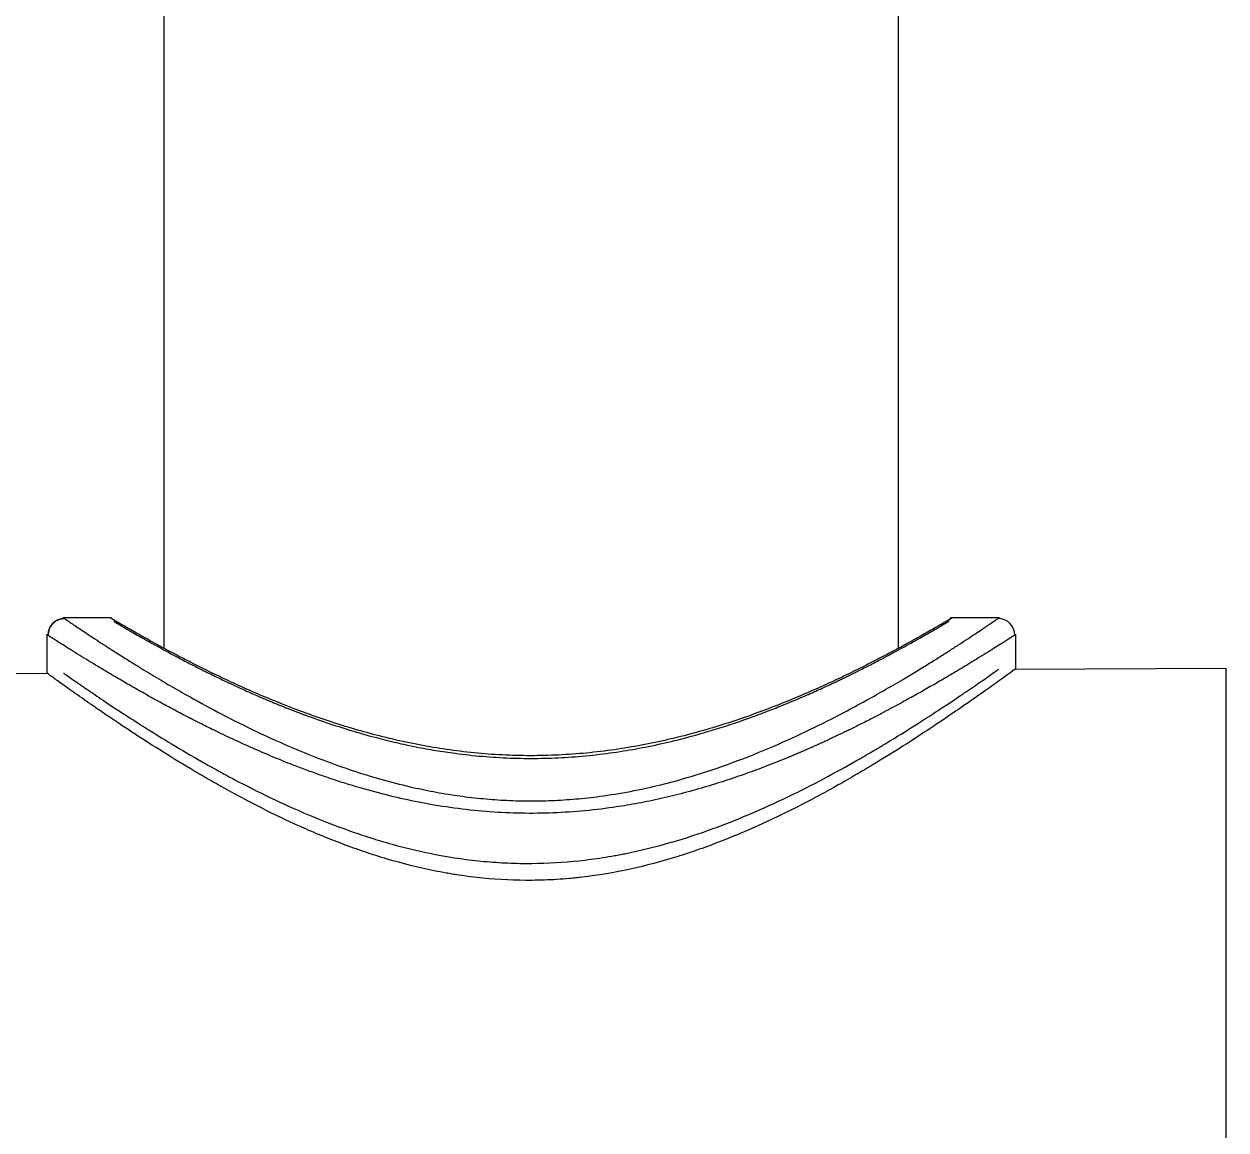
# Model space of a CAD drawing. Header units: millimetres. Extents: x 2433 to 4809, y -10272 to -6912.
# Drawn here: x 3169.6 to 3205.59, y -8574.35 to -8541.25 of the extents above; entities that cross this region are included whole.
import ezdxf

# ---------------------------------------------------------------- set-up
doc = ezdxf.new("R2010")
doc.units = ezdxf.units.MM
doc.layers.add('DIM', color=3, linetype='Continuous', lineweight=13)
doc.styles.add('ARIAL', font='arial.ttf')
doc.dimstyles.get("Standard").update_dxf_attribs({"dimtxt": 15, "dimasz": 15, "dimexe": 0.18, "dimexo": 0.0625, "dimgap": 4, "dimtad": 0, "dimtih": 1, "dimtoh": 1, "dimdec": 1, "dimdsep": 46, "dimtxsty": 'ARIAL', "dimcen": 0, "dimclrd": 3, "dimclre": 3, "dimclrt": 3, "dimadec": 0, "dimazin": 0, "dimtfac": 1, "dimtdec": 1, "dimtofl": 0, "dimtmove": 0, "dimatfit": 3, "dimfxl": 1, "dimtolj": 1, "dimtzin": 0, "dimarcsym": 0})

# ---------------------------------------------------------------- blocks, each defined once
blk = doc.blocks.new('*D46')
at = {"layer": 'Defpoints', "color": 0, "transparency": 16777216}
for p in [(3184.787, -7905.985), (3696.954, -9950.155), (3696.954, -9950.155)]:
    blk.add_point(p, dxfattribs=at)
at = {"layer": 'DIM', "color": 3, "lineweight": -2, "transparency": 16777216}
for p, q in [((3184.85, -7905.985), (3697.134, -7905.985)), ((3696.954, -7923.985), (3696.954, -8911.271)), ((3696.954, -9932.155), (3696.954, -8944.87)), ((3697.016, -9950.155), (3697.134, -9950.155))]:
    blk.add_line(p, q, dxfattribs=at)
at = {"layer": 'DIM', "color": 3, "transparency": 16777216}
for points in [[(3693.954, -7923.985), (3699.954, -7923.985), (3696.954, -7905.985)], [(3693.954, -9932.155), (3699.954, -9932.155), (3696.954, -9950.155)]]:
    blk.add_solid(points, dxfattribs=at)
at = {"layer": 'DIM', "color": 3, "transparency": 16777216, "insert": (3696.954, -8928.07), "char_height": 18, "attachment_point": 5, "style": 'ARIAL'}
blk.add_mtext('\\A1;(2280)', dxfattribs=at)

msp = doc.modelspace()

# ---------------------------------------------------------------- linework, layer by layer
at = {"linetype": 'Continuous', "lineweight": 18}
for p, q in [((3173.787, -8025.981), (3173.787, -8559.916)), ((3195.787, -8559.916), (3195.787, -8421.161)), ((3172.219, -8559.024), (3170.767, -8559.024)), ((3198.811, -8559.024), (3197.354, -8559.024)), ((3170.287, -8559.524), (3170.287, -8560.676)), ((3199.287, -8559.524), (3199.287, -8560.548)), ((3166.787, -8560.695), (3170.292, -8560.679)), ((3199.283, -8560.552), (3205.587, -8560.524)), ((3205.587, -8560.524), (3205.587, -8600.524))]:
    msp.add_line(p, q, dxfattribs=at)
for centre, major_axis, ratio, start_param, end_param in [((3197.381, -8559.128), (0.0507, -0.0862), 0.999321, 2.975535, 3.247018), ((3170.81, -8559.54), (0.277, 0.416), 0.99765, 0.58867, 2.157296), ((3197.381, -8559.128), (0.0507, -0.0862), 0.999321, 3.293819, 3.641049), ((3198.765, -8559.539), (0.277, -0.416), 0.997724, 0.98425, 2.552943)]:
    msp.add_ellipse(centre, major_axis=major_axis, ratio=ratio, start_param=start_param, end_param=end_param, dxfattribs=at)
for points, knots in [([(3170.787, -8559.024), (3170.787, -8559.024), (3170.787, -8559.024), (3170.788, -8559.024), (3170.788, -8559.025), (3170.789, -8559.025), (3170.79, -8559.026), (3170.791, -8559.027), (3170.792, -8559.028), (3170.794, -8559.029), (3170.795, -8559.03), (3170.797, -8559.031), (3170.8, -8559.033), (3170.802, -8559.034), (3170.805, -8559.036), (3170.807, -8559.038), (3170.811, -8559.04), (3170.814, -8559.042), (3170.817, -8559.045), (3170.82, -8559.046), (3170.821, -8559.047)], [0, 0, 0, 0, 0.032688, 0.089949, 0.147207, 0.204464, 0.26172, 0.318975, 0.376231, 0.433489, 0.490749, 0.548012, 0.60528, 0.662552, 0.71983, 0.777115, 0.834407, 0.891708, 0.949018, 1, 1, 1, 1]), ([(3172.193, -8559.027), (3172.193, -8559.027), (3172.192, -8559.027), (3172.191, -8559.026), (3172.19, -8559.026), (3172.189, -8559.025), (3172.188, -8559.025), (3172.188, -8559.024), (3172.187, -8559.024), (3172.187, -8559.024), (3172.188, -8559.024), (3172.188, -8559.025), (3172.188, -8559.025), (3172.189, -8559.025), (3172.19, -8559.026), (3172.191, -8559.026), (3172.192, -8559.027), (3172.193, -8559.028), (3172.193, -8559.027)], [0, 0, 0, 0, 0.0633, 0.126584, 0.189853, 0.25311, 0.316353, 0.379585, 0.442806, 0.506017, 0.569219, 0.632412, 0.695599, 0.758779, 0.821953, 0.885123, 0.948289, 1, 1, 1, 1]), ([(3197.387, -8559.024), (3197.387, -8559.024), (3197.387, -8559.024), (3197.387, -8559.024), (3197.387, -8559.025), (3197.386, -8559.025), (3197.386, -8559.025), (3197.385, -8559.026), (3197.384, -8559.027), (3197.382, -8559.027), (3197.381, -8559.028), (3197.379, -8559.029), (3197.377, -8559.03), (3197.375, -8559.032), (3197.373, -8559.033), (3197.371, -8559.034), (3197.368, -8559.036), (3197.366, -8559.037), (3197.363, -8559.039), (3197.36, -8559.041), (3197.356, -8559.043), (3197.353, -8559.045), (3197.349, -8559.047), (3197.345, -8559.049), (3197.341, -8559.052), (3197.337, -8559.054), (3197.333, -8559.057), (3197.328, -8559.059), (3197.324, -8559.062), (3197.319, -8559.065), (3197.314, -8559.068), (3197.308, -8559.071), (3197.303, -8559.074), (3197.297, -8559.077), (3197.292, -8559.081), (3197.286, -8559.084), (3197.28, -8559.088), (3197.273, -8559.092), (3197.267, -8559.096), (3197.26, -8559.1), (3197.253, -8559.104), (3197.246, -8559.108), (3197.239, -8559.112), (3197.231, -8559.116), (3197.224, -8559.121), (3197.216, -8559.125), (3197.176, -8559.149), (3197.092, -8559.198), (3196.941, -8559.286), (3196.76, -8559.39), (3196.55, -8559.509), (3196.313, -8559.642), (3196.05, -8559.787), (3195.761, -8559.945), (3195.411, -8560.131), (3194.993, -8560.348), (3194.496, -8560.598), (3193.96, -8560.856), (3193.387, -8561.12), (3192.78, -8561.384), (3192.139, -8561.645), (3191.468, -8561.899), (3190.769, -8562.141), (3190.039, -8562.368), (3189.28, -8562.575), (3188.495, -8562.757), (3187.69, -8562.909), (3186.868, -8563.027), (3186.031, -8563.108), (3185.189, -8563.148), (3184.343, -8563.147), (3183.497, -8563.105), (3182.662, -8563.022), (3181.84, -8562.902), (3181.033, -8562.747), (3180.248, -8562.563), (3179.489, -8562.354), (3178.757, -8562.125), (3178.054, -8561.88), (3177.383, -8561.624), (3176.747, -8561.363), (3176.141, -8561.098), (3175.571, -8560.835), (3175.038, -8560.578), (3174.586, -8560.35), (3174.204, -8560.152), (3173.885, -8559.983), (3173.592, -8559.824), (3173.323, -8559.676), (3173.079, -8559.54), (3172.862, -8559.416), (3172.674, -8559.309), (3172.56, -8559.243), (3172.497, -8559.206), (3172.475, -8559.193), (3172.453, -8559.18), (3172.431, -8559.168), (3172.411, -8559.156), (3172.392, -8559.145), (3172.373, -8559.134), (3172.356, -8559.123), (3172.339, -8559.114), (3172.323, -8559.104), (3172.308, -8559.095), (3172.294, -8559.087), (3172.281, -8559.079), (3172.268, -8559.072), (3172.257, -8559.065), (3172.246, -8559.059), (3172.236, -8559.053), (3172.227, -8559.048), (3172.22, -8559.043), (3172.212, -8559.039), (3172.206, -8559.035), (3172.201, -8559.032), (3172.196, -8559.03), (3172.194, -8559.028), (3172.193, -8559.028)], [0, 0, 0, 0, 0.000655, 0.001844, 0.003032, 0.004221, 0.005409, 0.006598, 0.007786, 0.008974, 0.010162, 0.01135, 0.012538, 0.013726, 0.014914, 0.016102, 0.017291, 0.018479, 0.019667, 0.020856, 0.022045, 0.023233, 0.024422, 0.025611, 0.026801, 0.02799, 0.02918, 0.03037, 0.03156, 0.032751, 0.033942, 0.035133, 0.036324, 0.037516, 0.038708, 0.039901, 0.041094, 0.042287, 0.043481, 0.044676, 0.04587, 0.047066, 0.048261, 0.049458, 0.050654, 0.051852, 0.05305, 0.068751, 0.084494, 0.100316, 0.116252, 0.131893, 0.147586, 0.163361, 0.179251, 0.200266, 0.221301, 0.242423, 0.263609, 0.284646, 0.305603, 0.326819, 0.347716, 0.368377, 0.389799, 0.41083, 0.431582, 0.452813, 0.47379, 0.494653, 0.515605, 0.536587, 0.557746, 0.578554, 0.599616, 0.621052, 0.641841, 0.662902, 0.684326, 0.705186, 0.726181, 0.747383, 0.768482, 0.78954, 0.810626, 0.826447, 0.842166, 0.857813, 0.873419, 0.889379, 0.905219, 0.920973, 0.936676, 0.939336, 0.941993, 0.944647, 0.947298, 0.949947, 0.952593, 0.955236, 0.957878, 0.960518, 0.963155, 0.965792, 0.968426, 0.97106, 0.973693, 0.976324, 0.978955, 0.981586, 0.984216, 0.986846, 0.989476, 0.992106, 0.994737, 0.997368, 1, 1, 1, 1]), ([(3198.788, -8559.024), (3198.788, -8559.024), (3198.787, -8559.024), (3198.787, -8559.025), (3198.787, -8559.025), (3198.786, -8559.025), (3198.785, -8559.026), (3198.784, -8559.027), (3198.782, -8559.028), (3198.781, -8559.029), (3198.779, -8559.03), (3198.777, -8559.032), (3198.775, -8559.033), (3198.772, -8559.035), (3198.77, -8559.037), (3198.767, -8559.039), (3198.764, -8559.041), (3198.76, -8559.043), (3198.757, -8559.045), (3198.754, -8559.047), (3198.753, -8559.048)], [0, 0, 0, 0, 0.047895, 0.104297, 0.160697, 0.217094, 0.273491, 0.329888, 0.386285, 0.442684, 0.499086, 0.555491, 0.6119, 0.668314, 0.724734, 0.781161, 0.837596, 0.894038, 0.95049, 1, 1, 1, 1]), ([(3170.82, -8559.047), (3170.755, -8559.048), (3170.662, -8559.066), (3170.545, -8559.126), (3170.466, -8559.191), (3170.401, -8559.271), (3170.34, -8559.388), (3170.322, -8559.481), (3170.321, -8559.546)], [0, 0, 0, 0, 0.239539, 0.368425, 0.500024, 0.631619, 0.760495, 1, 1, 1, 1]), ([(3172.293, -8559.128), (3172.294, -8559.128), (3172.295, -8559.129), (3172.297, -8559.13), (3172.299, -8559.131), (3172.301, -8559.132), (3172.304, -8559.134), (3172.307, -8559.136), (3172.31, -8559.137), (3172.313, -8559.139), (3172.316, -8559.142), (3172.32, -8559.144), (3172.324, -8559.146), (3172.328, -8559.149), (3172.333, -8559.151), (3172.338, -8559.154), (3172.343, -8559.157), (3172.348, -8559.16), (3172.353, -8559.163), (3172.359, -8559.167), (3172.365, -8559.17), (3172.371, -8559.174), (3172.377, -8559.177), (3172.384, -8559.181), (3172.39, -8559.185), (3172.397, -8559.189), (3172.405, -8559.194), (3172.412, -8559.198), (3172.42, -8559.203), (3172.428, -8559.207), (3172.436, -8559.212), (3172.445, -8559.217), (3172.453, -8559.222), (3172.462, -8559.228), (3172.471, -8559.233), (3172.481, -8559.238), (3172.49, -8559.244), (3172.5, -8559.25), (3172.51, -8559.256), (3172.521, -8559.262), (3172.531, -8559.268), (3172.542, -8559.274), (3172.553, -8559.281), (3172.565, -8559.288), (3172.576, -8559.294), (3172.588, -8559.301), (3172.6, -8559.308), (3172.653, -8559.339), (3172.758, -8559.401), (3172.939, -8559.505), (3173.153, -8559.626), (3173.389, -8559.759), (3173.647, -8559.902), (3173.925, -8560.054), (3174.241, -8560.222), (3174.58, -8560.399), (3174.944, -8560.584), (3175.31, -8560.765), (3175.715, -8560.959), (3176.067, -8561.122), (3176.366, -8561.256), (3176.561, -8561.342), (3176.725, -8561.413), (3176.855, -8561.468), (3176.95, -8561.508), (3177.01, -8561.533), (3177.058, -8561.553), (3177.104, -8561.572), (3177.163, -8561.596), (3177.22, -8561.62), (3177.277, -8561.643), (3177.334, -8561.666), (3177.39, -8561.688), (3177.445, -8561.71), (3177.5, -8561.732), (3177.554, -8561.753), (3177.608, -8561.774), (3177.66, -8561.794), (3177.713, -8561.815), (3177.764, -8561.834), (3177.815, -8561.854), (3177.866, -8561.873), (3177.915, -8561.891), (3177.964, -8561.91), (3178.239, -8562.012), (3178.733, -8562.186), (3179.449, -8562.413), (3180.116, -8562.601), (3180.742, -8562.756), (3181.337, -8562.884), (3181.924, -8562.991), (3182.587, -8563.09), (3183.33, -8563.171), (3184.158, -8563.222), (3184.981, -8563.233), (3185.803, -8563.203), (3186.628, -8563.134), (3187.433, -8563.029), (3188.221, -8562.889), (3188.999, -8562.719), (3189.696, -8562.537), (3190.314, -8562.355), (3190.834, -8562.187), (3191.352, -8562.006), (3191.834, -8561.827), (3192.325, -8561.633), (3192.714, -8561.472), (3193.03, -8561.336), (3193.25, -8561.239), (3193.466, -8561.141), (3193.653, -8561.055), (3193.813, -8560.98), (3193.948, -8560.916), (3194.079, -8560.854), (3194.208, -8560.792), (3194.333, -8560.731), (3194.455, -8560.671), (3194.61, -8560.594), (3194.79, -8560.503), (3194.992, -8560.4), (3195.239, -8560.272), (3195.52, -8560.123), (3195.822, -8559.96), (3196.089, -8559.813), (3196.332, -8559.677), (3196.552, -8559.552), (3196.748, -8559.44), (3196.912, -8559.345), (3197.01, -8559.288), (3197.062, -8559.257), (3197.081, -8559.246), (3197.1, -8559.235), (3197.117, -8559.225), (3197.134, -8559.215), (3197.15, -8559.206), (3197.165, -8559.197), (3197.179, -8559.189), (3197.192, -8559.181), (3197.204, -8559.174), (3197.216, -8559.167), (3197.227, -8559.161), (3197.236, -8559.155), (3197.245, -8559.149), (3197.253, -8559.145), (3197.261, -8559.14), (3197.267, -8559.137), (3197.272, -8559.133), (3197.277, -8559.131), (3197.281, -8559.128), (3197.284, -8559.127), (3197.286, -8559.125), (3197.287, -8559.124), (3197.287, -8559.124), (3197.287, -8559.124)], [0, 0, 0, 0, 0.001336, 0.002672, 0.004009, 0.005348, 0.006687, 0.008026, 0.009367, 0.010709, 0.012051, 0.013395, 0.014739, 0.016085, 0.017431, 0.018778, 0.020126, 0.021475, 0.022825, 0.024176, 0.025528, 0.026881, 0.028235, 0.02959, 0.030946, 0.032303, 0.033661, 0.03502, 0.03638, 0.037742, 0.039104, 0.040467, 0.041832, 0.043197, 0.044564, 0.045931, 0.0473, 0.04867, 0.050041, 0.051414, 0.052787, 0.054161, 0.055537, 0.056914, 0.058292, 0.059671, 0.061051, 0.062433, 0.077575, 0.093073, 0.108934, 0.125167, 0.139674, 0.154872, 0.170764, 0.187355, 0.202295, 0.218589, 0.232719, 0.249981, 0.258098, 0.264994, 0.270671, 0.275128, 0.278366, 0.280383, 0.281181, 0.283144, 0.285081, 0.286991, 0.288875, 0.290731, 0.292561, 0.294364, 0.29614, 0.297889, 0.299611, 0.301306, 0.302975, 0.304617, 0.306232, 0.30782, 0.309381, 0.310916, 0.312424, 0.33515, 0.356039, 0.375098, 0.391566, 0.407498, 0.422905, 0.4378, 0.458891, 0.479683, 0.500223, 0.52069, 0.541514, 0.562739, 0.582578, 0.603442, 0.625358, 0.640425, 0.656391, 0.671187, 0.687487, 0.70165, 0.718858, 0.726665, 0.734473, 0.742281, 0.750089, 0.755285, 0.760446, 0.765571, 0.770661, 0.775716, 0.780735, 0.785719, 0.795038, 0.803994, 0.812586, 0.829145, 0.845069, 0.860362, 0.875029, 0.891176, 0.906989, 0.922477, 0.93765, 0.940283, 0.942913, 0.94554, 0.948163, 0.950782, 0.953399, 0.956012, 0.958622, 0.961229, 0.963833, 0.966434, 0.969032, 0.971627, 0.974219, 0.976808, 0.979395, 0.981979, 0.984561, 0.98714, 0.989717, 0.992291, 0.994863, 0.997433, 1, 1, 1, 1]), ([(3197.21, -8559.129), (3197.212, -8559.128), (3197.22, -8559.123), (3197.233, -8559.115), (3197.249, -8559.106), (3197.264, -8559.097), (3197.278, -8559.089), (3197.292, -8559.081), (3197.304, -8559.074), (3197.316, -8559.067), (3197.327, -8559.06), (3197.336, -8559.054), (3197.345, -8559.049), (3197.354, -8559.044), (3197.359, -8559.041), (3197.362, -8559.039), (3197.363, -8559.039)], [0, 0, 0, 0, 0.025809, 0.104964, 0.184065, 0.263118, 0.342129, 0.421102, 0.500044, 0.578959, 0.657853, 0.736731, 0.815599, 0.894462, 0.973326, 1, 1, 1, 1]), ([(3199.287, -8560.548), (3199.287, -8560.548), (3199.262, -8560.567), (3199.161, -8560.641), (3199.086, -8560.695), (3198.938, -8560.803), (3198.882, -8560.843), (3198.79, -8560.909), (3198.757, -8560.932), (3198.69, -8560.981), (3198.655, -8561.006), (3198.471, -8561.137), (3198.303, -8561.256), (3197.928, -8561.519), (3197.721, -8561.663), (3197.381, -8561.895), (3197.263, -8561.976), (3197.078, -8562.1), (3197.016, -8562.142), (3196.888, -8562.227), (3196.823, -8562.271), (3196.494, -8562.488), (3196.215, -8562.67), (3195.628, -8563.042), (3195.32, -8563.234), (3194.835, -8563.526), (3194.67, -8563.624), (3194.416, -8563.772), (3194.33, -8563.822), (3194.157, -8563.921), (3194.069, -8563.971), (3193.627, -8564.219), (3193.263, -8564.417), (3192.51, -8564.804), (3192.121, -8564.994), (3191.319, -8565.361), (3190.905, -8565.538), (3190.261, -8565.789), (3190.043, -8565.87), (3189.709, -8565.987), (3189.597, -8566.026), (3189.372, -8566.1), (3189.258, -8566.137), (3188.69, -8566.313), (3188.226, -8566.437), (3187.279, -8566.644), (3186.796, -8566.726), (3186.24, -8566.791), (3186.178, -8566.798), (3186.054, -8566.811), (3185.867, -8566.829), (3185.681, -8566.843), (3185.31, -8566.866), (3185.063, -8566.875), (3184.322, -8566.881), (3183.83, -8566.858), (3183.095, -8566.786), (3182.85, -8566.755), (3182.545, -8566.709), (3182.484, -8566.699), (3182.362, -8566.679), (3182.301, -8566.668), (3182.119, -8566.636), (3181.999, -8566.613), (3181.4, -8566.492), (3180.933, -8566.374), (3180.249, -8566.172), (3180.024, -8566.1), (3179.69, -8565.987), (3179.523, -8565.929), (3179.359, -8565.869), (3179.249, -8565.829), (3179.194, -8565.809), (3178.923, -8565.706), (3178.709, -8565.622), (3178.29, -8565.448), (3178.085, -8565.36), (3177.478, -8565.089), (3177.088, -8564.901), (3176.332, -8564.52), (3175.967, -8564.325), (3175.437, -8564.031), (3175.264, -8563.933), (3175.05, -8563.81), (3175.008, -8563.786), (3174.923, -8563.737), (3174.798, -8563.663), (3174.674, -8563.591), (3174.268, -8563.349), (3173.959, -8563.159), (3173.372, -8562.79), (3173.094, -8562.611), (3172.571, -8562.267), (3172.325, -8562.103), (3172.039, -8561.909), (3171.983, -8561.87), (3171.873, -8561.795), (3171.711, -8561.684), (3171.562, -8561.581), (3171.278, -8561.384), (3171.111, -8561.266), (3170.819, -8561.058), (3170.694, -8560.97), (3170.581, -8560.888), (3170.569, -8560.879), (3170.545, -8560.862), (3170.533, -8560.854), (3170.5, -8560.83), (3170.438, -8560.785), (3170.39, -8560.75), (3170.313, -8560.695), (3170.287, -8560.676), (3170.287, -8560.676)], [0, 0, 0, 0, 0.03125, 0.03125, 0.0625, 0.0625, 0.078125, 0.078125, 0.085937, 0.085937, 0.09375, 0.09375, 0.125, 0.125, 0.15625, 0.15625, 0.171875, 0.171875, 0.179688, 0.179688, 0.1875, 0.1875, 0.21875, 0.21875, 0.25, 0.25, 0.265625, 0.265625, 0.273437, 0.273437, 0.28125, 0.28125, 0.3125, 0.3125, 0.34375, 0.34375, 0.375, 0.375, 0.390625, 0.390625, 0.398437, 0.398437, 0.40625, 0.40625, 0.4375, 0.4375, 0.46875, 0.46875, 0.472656, 0.472656, 0.476562, 0.484375, 0.484375, 0.5, 0.5, 0.53125, 0.53125, 0.546875, 0.546875, 0.550781, 0.550781, 0.554688, 0.554688, 0.5625, 0.5625, 0.59375, 0.59375, 0.609375, 0.609375, 0.617188, 0.621094, 0.621094, 0.625, 0.625, 0.640625, 0.640625, 0.65625, 0.65625, 0.6875, 0.6875, 0.71875, 0.71875, 0.734375, 0.734375, 0.738281, 0.738281, 0.742188, 0.75, 0.75, 0.78125, 0.78125, 0.8125, 0.8125, 0.84375, 0.84375, 0.851562, 0.851562, 0.859375, 0.875, 0.875, 0.90625, 0.90625, 0.9375, 0.9375, 0.941406, 0.941406, 0.945312, 0.945312, 0.953125, 0.96875, 0.96875, 1, 1, 1, 1]), ([(3170.787, -8560.677), (3170.787, -8560.677), (3170.812, -8560.695), (3170.909, -8560.762), (3170.981, -8560.812), (3171.123, -8560.911), (3171.177, -8560.948), (3171.265, -8561.009), (3171.312, -8561.041), (3171.362, -8561.075), (3171.396, -8561.099), (3171.413, -8561.11), (3171.572, -8561.219), (3171.733, -8561.329), (3172.095, -8561.571), (3172.295, -8561.704), (3172.623, -8561.918), (3172.737, -8561.992), (3172.915, -8562.106), (3172.975, -8562.144), (3173.068, -8562.203), (3173.099, -8562.223), (3173.162, -8562.263), (3173.193, -8562.283), (3173.48, -8562.463), (3173.75, -8562.63), (3174.318, -8562.972), (3174.617, -8563.148), (3175.088, -8563.415), (3175.248, -8563.505), (3175.495, -8563.64), (3175.578, -8563.685), (3175.746, -8563.776), (3175.831, -8563.821), (3176.262, -8564.048), (3176.617, -8564.227), (3177.349, -8564.578), (3177.727, -8564.75), (3178.508, -8565.079), (3178.911, -8565.237), (3179.536, -8565.459), (3179.748, -8565.53), (3180.018, -8565.616), (3180.072, -8565.633), (3180.181, -8565.666), (3180.235, -8565.683), (3180.4, -8565.732), (3180.51, -8565.763), (3181.063, -8565.916), (3181.513, -8566.023), (3182.43, -8566.196), (3182.896, -8566.263), (3183.491, -8566.319), (3183.61, -8566.329), (3183.85, -8566.345), (3183.97, -8566.352), (3184.33, -8566.367), (3184.568, -8566.371), (3185.282, -8566.366), (3185.756, -8566.338), (3186.462, -8566.263), (3186.696, -8566.232), (3187.048, -8566.177), (3187.164, -8566.157), (3187.339, -8566.126), (3187.398, -8566.115), (3187.514, -8566.093), (3187.572, -8566.082), (3188.091, -8565.976), (3188.539, -8565.865), (3189.414, -8565.612), (3189.839, -8565.471), (3190.463, -8565.243), (3190.669, -8565.164), (3190.973, -8565.042), (3191.074, -8565.001), (3191.275, -8564.918), (3191.374, -8564.875), (3191.866, -8564.663), (3192.245, -8564.488), (3192.975, -8564.132), (3193.326, -8563.951), (3194.004, -8563.588), (3194.33, -8563.406), (3194.801, -8563.136), (3194.955, -8563.046), (3195.143, -8562.934), (3195.181, -8562.912), (3195.255, -8562.868), (3195.366, -8562.801), (3195.474, -8562.736), (3195.83, -8562.52), (3196.098, -8562.352), (3196.6, -8562.033), (3196.835, -8561.881), (3197.27, -8561.595), (3197.47, -8561.461), (3197.698, -8561.307), (3197.743, -8561.277), (3197.808, -8561.233), (3197.829, -8561.218), (3197.871, -8561.19), (3197.975, -8561.119), (3198.069, -8561.054), (3198.28, -8560.909), (3198.399, -8560.827), (3198.59, -8560.693), (3198.664, -8560.641), (3198.719, -8560.602), (3198.725, -8560.598), (3198.736, -8560.591), (3198.741, -8560.587), (3198.755, -8560.577), (3198.778, -8560.561), (3198.787, -8560.554), (3198.787, -8560.554)], [0, 0, 0, 0, 0.03125, 0.03125, 0.0625, 0.0625, 0.078125, 0.078125, 0.085938, 0.089844, 0.089844, 0.09375, 0.09375, 0.125, 0.125, 0.15625, 0.15625, 0.171875, 0.171875, 0.179688, 0.179688, 0.183594, 0.183594, 0.1875, 0.1875, 0.21875, 0.21875, 0.25, 0.25, 0.265625, 0.265625, 0.273438, 0.273438, 0.28125, 0.28125, 0.3125, 0.3125, 0.34375, 0.34375, 0.375, 0.375, 0.390625, 0.390625, 0.394531, 0.394531, 0.398438, 0.398438, 0.40625, 0.40625, 0.4375, 0.4375, 0.46875, 0.46875, 0.476563, 0.476563, 0.484375, 0.484375, 0.5, 0.5, 0.53125, 0.53125, 0.546875, 0.546875, 0.554688, 0.554688, 0.558594, 0.558594, 0.5625, 0.5625, 0.59375, 0.59375, 0.625, 0.625, 0.640625, 0.640625, 0.648438, 0.648438, 0.65625, 0.65625, 0.6875, 0.6875, 0.71875, 0.71875, 0.75, 0.75, 0.765625, 0.765625, 0.769531, 0.769531, 0.773438, 0.78125, 0.78125, 0.8125, 0.8125, 0.84375, 0.84375, 0.875, 0.875, 0.882813, 0.882813, 0.886719, 0.886719, 0.890625, 0.90625, 0.90625, 0.9375, 0.9375, 0.96875, 0.96875, 0.972656, 0.972656, 0.976563, 0.976563, 0.984375, 1, 1, 1, 1])]:
    msp.add_open_spline(points, degree=3, knots=knots, dxfattribs=at)
msp.add_open_spline([(3197.387, -8559.025), (3197.348, -8559.025), (3197.313, -8559.056)], degree=2, dxfattribs=at)
at = {"linetype": 'Continuous', "lineweight": 13}
for points, knots in [([(3198.765, -8559.039), (3198.766, -8559.039), (3198.768, -8559.037), (3198.771, -8559.035), (3198.774, -8559.034), (3198.776, -8559.032), (3198.778, -8559.031), (3198.78, -8559.029), (3198.782, -8559.028), (3198.783, -8559.027), (3198.785, -8559.026), (3198.786, -8559.026), (3198.786, -8559.025), (3198.787, -8559.025), (3198.787, -8559.024), (3198.788, -8559.024), (3198.788, -8559.024), (3198.788, -8559.024)], [0, 0, 0, 0, 0.070852, 0.141684, 0.212499, 0.283297, 0.354078, 0.424845, 0.495598, 0.566339, 0.637067, 0.707785, 0.778494, 0.849194, 0.919886, 0.990572, 1, 1, 1, 1]), ([(3170.821, -8559.047), (3170.821, -8559.047), (3170.822, -8559.048), (3170.825, -8559.05), (3170.829, -8559.053), (3170.834, -8559.056), (3170.838, -8559.059), (3170.843, -8559.062), (3170.848, -8559.066), (3170.853, -8559.069), (3170.859, -8559.073), (3170.864, -8559.077), (3170.87, -8559.081), (3170.877, -8559.085), (3170.883, -8559.089), (3170.889, -8559.094), (3170.896, -8559.098), (3170.903, -8559.103), (3170.91, -8559.108), (3170.918, -8559.113), (3170.926, -8559.118), (3170.964, -8559.144), (3171.045, -8559.2), (3171.197, -8559.302), (3171.383, -8559.426), (3171.6, -8559.57), (3171.846, -8559.732), (3172.12, -8559.909), (3172.424, -8560.104), (3172.793, -8560.336), (3173.237, -8560.61), (3173.767, -8560.927), (3174.435, -8561.315), (3175.265, -8561.773), (3176.288, -8562.297), (3177.388, -8562.809), (3178.445, -8563.243), (3179.415, -8563.588), (3180.277, -8563.855), (3181.092, -8564.065), (3181.853, -8564.225), (3182.556, -8564.342), (3183.261, -8564.428), (3183.971, -8564.483), (3184.686, -8564.505), (3185.406, -8564.492), (3186.126, -8564.446), (3186.913, -8564.359), (3187.766, -8564.22), (3188.679, -8564.02), (3189.709, -8563.737), (3190.842, -8563.356), (3192.029, -8562.878), (3193.147, -8562.366), (3194.062, -8561.902), (3194.812, -8561.497), (3195.413, -8561.158), (3195.927, -8560.857), (3196.363, -8560.594), (3196.729, -8560.369), (3197.067, -8560.157), (3197.38, -8559.958), (3197.664, -8559.774), (3197.92, -8559.606), (3198.143, -8559.459), (3198.281, -8559.367), (3198.356, -8559.316), (3198.382, -8559.298), (3198.408, -8559.281), (3198.433, -8559.265), (3198.456, -8559.249), (3198.479, -8559.233), (3198.501, -8559.218), (3198.523, -8559.204), (3198.543, -8559.19), (3198.563, -8559.177), (3198.582, -8559.164), (3198.6, -8559.152), (3198.617, -8559.14), (3198.633, -8559.129), (3198.649, -8559.119), (3198.664, -8559.109), (3198.678, -8559.099), (3198.691, -8559.09), (3198.703, -8559.082), (3198.714, -8559.074), (3198.725, -8559.067), (3198.735, -8559.06), (3198.744, -8559.054), (3198.752, -8559.049), (3198.759, -8559.044), (3198.763, -8559.041), (3198.765, -8559.039)], [0, 0, 0, 0, 0.000141, 0.00142, 0.0027, 0.00398, 0.00526, 0.00654, 0.007821, 0.009102, 0.010383, 0.011665, 0.012947, 0.01423, 0.015513, 0.016797, 0.018081, 0.019366, 0.020651, 0.021936, 0.023223, 0.02451, 0.040691, 0.056929, 0.07326, 0.08972, 0.105703, 0.121765, 0.137935, 0.154242, 0.175859, 0.19754, 0.219351, 0.251926, 0.284239, 0.3172, 0.349319, 0.371545, 0.393197, 0.414389, 0.430983, 0.447308, 0.463434, 0.479435, 0.495664, 0.511874, 0.528146, 0.544559, 0.565838, 0.587516, 0.609741, 0.641711, 0.674767, 0.706924, 0.739677, 0.761396, 0.783098, 0.804846, 0.82123, 0.837499, 0.853681, 0.869805, 0.886245, 0.902543, 0.91873, 0.93484, 0.937372, 0.939901, 0.942427, 0.94495, 0.947471, 0.949988, 0.952503, 0.955016, 0.957527, 0.960035, 0.962542, 0.965047, 0.96755, 0.970051, 0.972551, 0.97505, 0.977548, 0.980045, 0.982541, 0.985036, 0.98753, 0.990025, 0.992519, 0.995012, 0.997506, 1, 1, 1, 1]), ([(3199.265, -8559.539), (3199.264, -8559.54), (3199.262, -8559.541), (3199.258, -8559.543), (3199.255, -8559.545), (3199.251, -8559.548), (3199.247, -8559.55), (3199.243, -8559.553), (3199.239, -8559.556), (3199.234, -8559.559), (3199.229, -8559.562), (3199.225, -8559.565), (3199.219, -8559.568), (3199.214, -8559.572), (3199.209, -8559.575), (3199.203, -8559.579), (3199.197, -8559.583), (3199.191, -8559.587), (3199.184, -8559.591), (3199.178, -8559.595), (3199.171, -8559.599), (3199.164, -8559.604), (3199.157, -8559.608), (3199.15, -8559.613), (3199.142, -8559.618), (3199.134, -8559.623), (3199.126, -8559.628), (3199.118, -8559.633), (3199.11, -8559.638), (3199.101, -8559.644), (3199.093, -8559.649), (3199.084, -8559.655), (3199.074, -8559.661), (3199.065, -8559.667), (3199.055, -8559.673), (3199.046, -8559.679), (3199.035, -8559.686), (3199.025, -8559.692), (3199.015, -8559.699), (3199.004, -8559.706), (3198.993, -8559.713), (3198.982, -8559.72), (3198.971, -8559.727), (3198.959, -8559.734), (3198.948, -8559.742), (3198.936, -8559.749), (3198.924, -8559.757), (3198.911, -8559.765), (3198.899, -8559.773), (3198.886, -8559.781), (3198.873, -8559.789), (3198.86, -8559.797), (3198.847, -8559.806), (3198.833, -8559.814), (3198.767, -8559.856), (3198.634, -8559.94), (3198.41, -8560.08), (3198.148, -8560.241), (3197.861, -8560.416), (3197.55, -8560.604), (3197.215, -8560.803), (3196.837, -8561.022), (3196.435, -8561.252), (3196.004, -8561.492), (3195.621, -8561.699), (3195.267, -8561.887), (3194.95, -8562.052), (3194.64, -8562.208), (3194.366, -8562.344), (3194.159, -8562.445), (3193.98, -8562.53), (3193.832, -8562.6), (3193.716, -8562.655), (3193.633, -8562.693), (3193.582, -8562.717), (3193.547, -8562.733), (3193.515, -8562.748), (3193.475, -8562.766), (3193.436, -8562.784), (3193.397, -8562.801), (3193.358, -8562.819), (3193.32, -8562.836), (3193.282, -8562.854), (3193.243, -8562.871), (3193.206, -8562.887), (3193.168, -8562.904), (3193.131, -8562.921), (3193.093, -8562.937), (3193.056, -8562.953), (3193.02, -8562.969), (3192.983, -8562.985), (3192.947, -8563.001), (3192.911, -8563.017), (3192.875, -8563.032), (3192.84, -8563.047), (3192.805, -8563.062), (3192.77, -8563.077), (3192.735, -8563.092), (3192.701, -8563.107), (3192.666, -8563.121), (3192.633, -8563.135), (3192.599, -8563.15), (3192.566, -8563.164), (3192.532, -8563.177), (3192.5, -8563.191), (3192.467, -8563.204), (3192.243, -8563.297), (3191.838, -8563.458), (3191.223, -8563.687), (3190.606, -8563.897), (3189.952, -8564.101), (3189.283, -8564.285), (3188.594, -8564.45), (3187.916, -8564.587), (3187.15, -8564.713), (3186.288, -8564.814), (3185.328, -8564.872), (3184.375, -8564.876), (3183.425, -8564.825), (3182.473, -8564.722), (3181.548, -8564.57), (3180.644, -8564.375), (3179.755, -8564.142), (3179.028, -8563.917), (3178.463, -8563.724), (3178.055, -8563.577), (3177.593, -8563.402), (3177.065, -8563.189), (3176.522, -8562.957), (3175.961, -8562.704), (3175.528, -8562.5), (3175.188, -8562.334), (3174.984, -8562.233), (3174.808, -8562.144), (3174.657, -8562.068), (3174.532, -8562.003), (3174.387, -8561.928), (3174.22, -8561.84), (3174.027, -8561.738), (3173.847, -8561.641), (3173.678, -8561.549), (3173.42, -8561.408), (3173.09, -8561.224), (3172.69, -8560.995), (3172.32, -8560.779), (3171.976, -8560.575), (3171.672, -8560.391), (3171.392, -8560.22), (3171.139, -8560.063), (3170.913, -8559.922), (3170.723, -8559.803), (3170.611, -8559.732), (3170.552, -8559.694), (3170.531, -8559.68), (3170.511, -8559.668), (3170.492, -8559.655), (3170.474, -8559.644), (3170.456, -8559.633), (3170.44, -8559.622), (3170.424, -8559.612), (3170.409, -8559.603), (3170.395, -8559.594), (3170.382, -8559.585), (3170.37, -8559.577), (3170.358, -8559.57), (3170.348, -8559.563), (3170.338, -8559.557), (3170.329, -8559.551), (3170.321, -8559.546), (3170.314, -8559.542), (3170.308, -8559.538), (3170.302, -8559.534), (3170.298, -8559.531), (3170.294, -8559.529), (3170.291, -8559.527), (3170.289, -8559.525), (3170.288, -8559.524), (3170.288, -8559.524), (3170.287, -8559.524)], [0, 0, 0, 0, 0.001159, 0.002319, 0.00348, 0.004642, 0.005804, 0.006967, 0.008131, 0.009296, 0.010461, 0.011627, 0.012794, 0.013962, 0.015131, 0.0163, 0.017471, 0.018642, 0.019814, 0.020987, 0.02216, 0.023335, 0.02451, 0.025686, 0.026864, 0.028042, 0.02922, 0.0304, 0.031581, 0.032763, 0.033945, 0.035129, 0.036313, 0.037498, 0.038685, 0.039872, 0.04106, 0.042249, 0.043439, 0.04463, 0.045822, 0.047015, 0.048209, 0.049404, 0.0506, 0.051797, 0.052995, 0.054194, 0.055394, 0.056595, 0.057797, 0.059001, 0.060205, 0.06141, 0.062616, 0.077681, 0.09311, 0.108912, 0.125097, 0.139657, 0.154911, 0.170863, 0.187517, 0.202521, 0.218877, 0.227932, 0.238357, 0.250151, 0.257442, 0.263762, 0.269111, 0.273488, 0.276893, 0.279328, 0.28079, 0.281281, 0.282425, 0.283559, 0.284685, 0.285801, 0.286908, 0.288006, 0.289095, 0.290175, 0.291246, 0.292308, 0.293361, 0.294405, 0.295439, 0.296465, 0.297481, 0.298489, 0.299487, 0.300476, 0.301456, 0.302427, 0.303389, 0.304342, 0.305286, 0.306221, 0.307147, 0.308063, 0.308971, 0.309869, 0.310759, 0.311639, 0.31251, 0.328865, 0.343896, 0.359932, 0.375057, 0.391574, 0.407506, 0.422868, 0.437675, 0.458794, 0.479605, 0.500171, 0.520535, 0.541367, 0.562725, 0.582375, 0.603238, 0.625343, 0.635251, 0.645624, 0.656463, 0.6712, 0.68777, 0.701331, 0.719084, 0.72614, 0.73245, 0.738015, 0.742833, 0.746906, 0.750234, 0.757045, 0.763573, 0.769819, 0.775781, 0.78146, 0.79765, 0.812831, 0.829193, 0.844978, 0.860191, 0.874839, 0.890957, 0.906755, 0.922244, 0.937434, 0.939873, 0.942309, 0.944742, 0.947172, 0.949599, 0.952023, 0.954445, 0.956864, 0.95928, 0.961694, 0.964105, 0.966513, 0.968919, 0.971323, 0.973724, 0.976123, 0.97852, 0.980914, 0.983307, 0.985697, 0.988086, 0.990472, 0.992857, 0.99524, 0.997621, 1, 1, 1, 1]), ([(3199.287, -8559.524), (3199.287, -8559.524), (3199.287, -8559.524), (3199.287, -8559.525), (3199.286, -8559.525), (3199.286, -8559.526), (3199.285, -8559.526), (3199.283, -8559.527), (3199.282, -8559.528), (3199.28, -8559.529), (3199.278, -8559.53), (3199.276, -8559.532), (3199.273, -8559.533), (3199.271, -8559.535), (3199.268, -8559.537), (3199.266, -8559.538), (3199.265, -8559.539)], [0, 0, 0, 0, 0.071367, 0.142741, 0.214123, 0.285514, 0.356914, 0.428323, 0.499743, 0.571173, 0.642614, 0.714066, 0.785531, 0.857007, 0.928497, 1, 1, 1, 1])]:
    msp.add_open_spline(points, degree=3, knots=knots, dxfattribs=at)

# ---------------------------------------------------------------- dimensions: what is measured, and where the dimension line sits
at = {"layer": 'DIM', "color": 3}
dim = msp.add_linear_dim(base=(3696.954, -9950.155), p1=(3184.787, -7905.985), p2=(3696.954, -9950.155), angle=90, text='(2280)', dimstyle='Standard', override={"dimtxt": 18, "dimasz": 18, "dimgap": 5}, dxfattribs=at)
dim.commit()
dim.dimension.update_dxf_attribs({"geometry": '*D46', "text_midpoint": (3696.954, -8928.07)})

doc.saveas('drawing.dxf')
